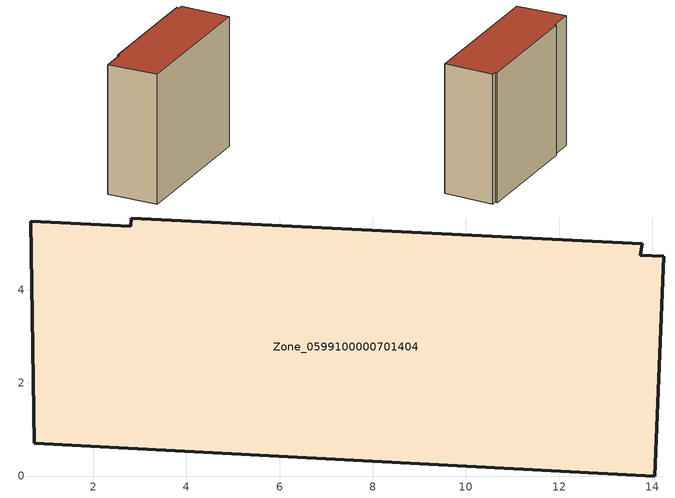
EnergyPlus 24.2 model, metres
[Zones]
Zone_0599100000701404
 floor ground (C_G): 13.79,4.98 13.74,4.74 14.25,4.72 14.05,0 0.73,0.71 0.66,5.47 2.8,5.36 2.81,5.54 z0
 wall outside (C_F): 0.73,0.71 14.05,0 14.25,4.72 13.74,4.74 13.79,4.98 2.81,5.54 2.8,5.36 0.66,5.47 0.73,0.71 z0:12.62
 roof outside (C_R): 2.8,5.36 0.66,5.47 0.73,0.71 14.05,0 14.25,4.72 13.74,4.74 13.79,4.98 2.81,5.54 z12.62
[BUILDING]
Pand.0599100000701404: North Axis=0; Terrain=City; Loads Convergence Tolerance Value=0.04; Temperature Convergence Tolerance Value=0.4; Solar Distribution=FullExterior; Maximum Number of Warmup Days=25; Minimum Number of Warmup Days=1
[Site:Location]
Rotterdam.The.Hague.AP_ZH_NLD Design_Conditions: Latitude=51.96; Longitude=4.45; Time Zone=1; Elevation=-4.5
[SITE:GROUNDTEMPERATURE:BUILDINGSURFACE]
18, 18, 18, 18, 18, 18, 18, 18, 18, 18, 18, 18
[MATERIAL] Thermal Absorptance=0.9; Solar Absorptance=0.7; Visible Absorptance=0.7
Name | Roughness | Thickness | Conductivity | Density | Specific Heat
G.TI.1946 | MediumSmooth | 0.15 | 1 | 540 | 1210
F.TI.1946 | Rough | 0.3 | 0.857143 | 1920 | 840
R.TI.1946 | MediumRough | 0.2 | 0.1 | 1500 | 1000
[CONSTRUCTION]
C_G: G.TI.1946
C_F: F.TI.1946
C_R: R.TI.1946
[ZONE]
Zone_0599100000701404: Type=1; Multiplier=1; Ceiling Height=Autocalculate; Volume=Autocalculate; Floor Area=autocalculate; Part of Total Floor Area=Yes
[ZONEINFILTRATION:DESIGNFLOWRATE]
Infil_Zone_0599100000701404: Zone or ZoneList or Space or SpaceList=Zone_0599100000701404; Schedule=AlwaysOn; Design Flow Rate Calculation Method=Flow/Area; Flow Rate per Floor Area=0.003; Constant Term Coefficient=1; Temperature Term Coefficient=0; Velocity Term Coefficient=0; Velocity Squared Term Coefficient=0
[HVACTEMPLATE:ZONE:IDEALLOADSAIRSYSTEM]
Zone_0599100000701404: Maximum Heating Supply Air Temperature=50; Minimum Cooling Supply Air Temperature=13; Maximum Heating Supply Air Humidity Ratio=0.0156; Minimum Cooling Supply Air Humidity Ratio=0.0077; Heating Limit=NoLimit; Cooling Limit=NoLimit; Dehumidification Control Type=ConstantSensibleHeatRatio; Cooling Sensible Heat Ratio=0.7; Dehumidification Setpoint=60; Humidification Control Type=None; Humidification Setpoint=30; Outdoor Air Method=None; Outdoor Air Flow Rate per Person=0.00944; Outdoor Air Flow Rate per Zone Floor Area=0; Outdoor Air Flow Rate per Zone=0; Demand Controlled Ventilation Type=None; Outdoor Air Economizer Type=NoEconomizer; Heat Recovery Type=None; Sensible Heat Recovery Effectiveness=0.7; Latent Heat Recovery Effectiveness=0.65
[ZONECONTROL:THERMOSTAT]
ThermostatControl_Zone_0599100000701404: Zone or ZoneList=Zone_0599100000701404; Control Type Schedule=DualSetpointControlType; Control 1=Thermostat_Zone_0599100000701404; Temperature Difference Between Cutout And Setpoint=0
[THERMOSTATSETPOINT:DUALSETPOINT]
Thermostat_Zone_0599100000701404: Heating Setpoint Temperature Schedule=HeatingSetpoint_Zone_0599100000701404; Cooling Setpoint Temperature Schedule=CoolingSetpoint_Zone_0599100000701404
[SCHEDULE:COMPACT]
HeatingSetpoint_Zone_0599100000701404: Through: 12/31, For: AllDays, Until: 24:00, 21
CoolingSetpoint_Zone_0599100000701404: Through: 12/31, For: AllDays, Until: 24:00, 24
DualSetpointControlType: Through: 12/31, For: AllDays, Until: 24:00, 4
AlwaysOn: Through: 12/31, For: AllDays, Until: 24:00, 1
